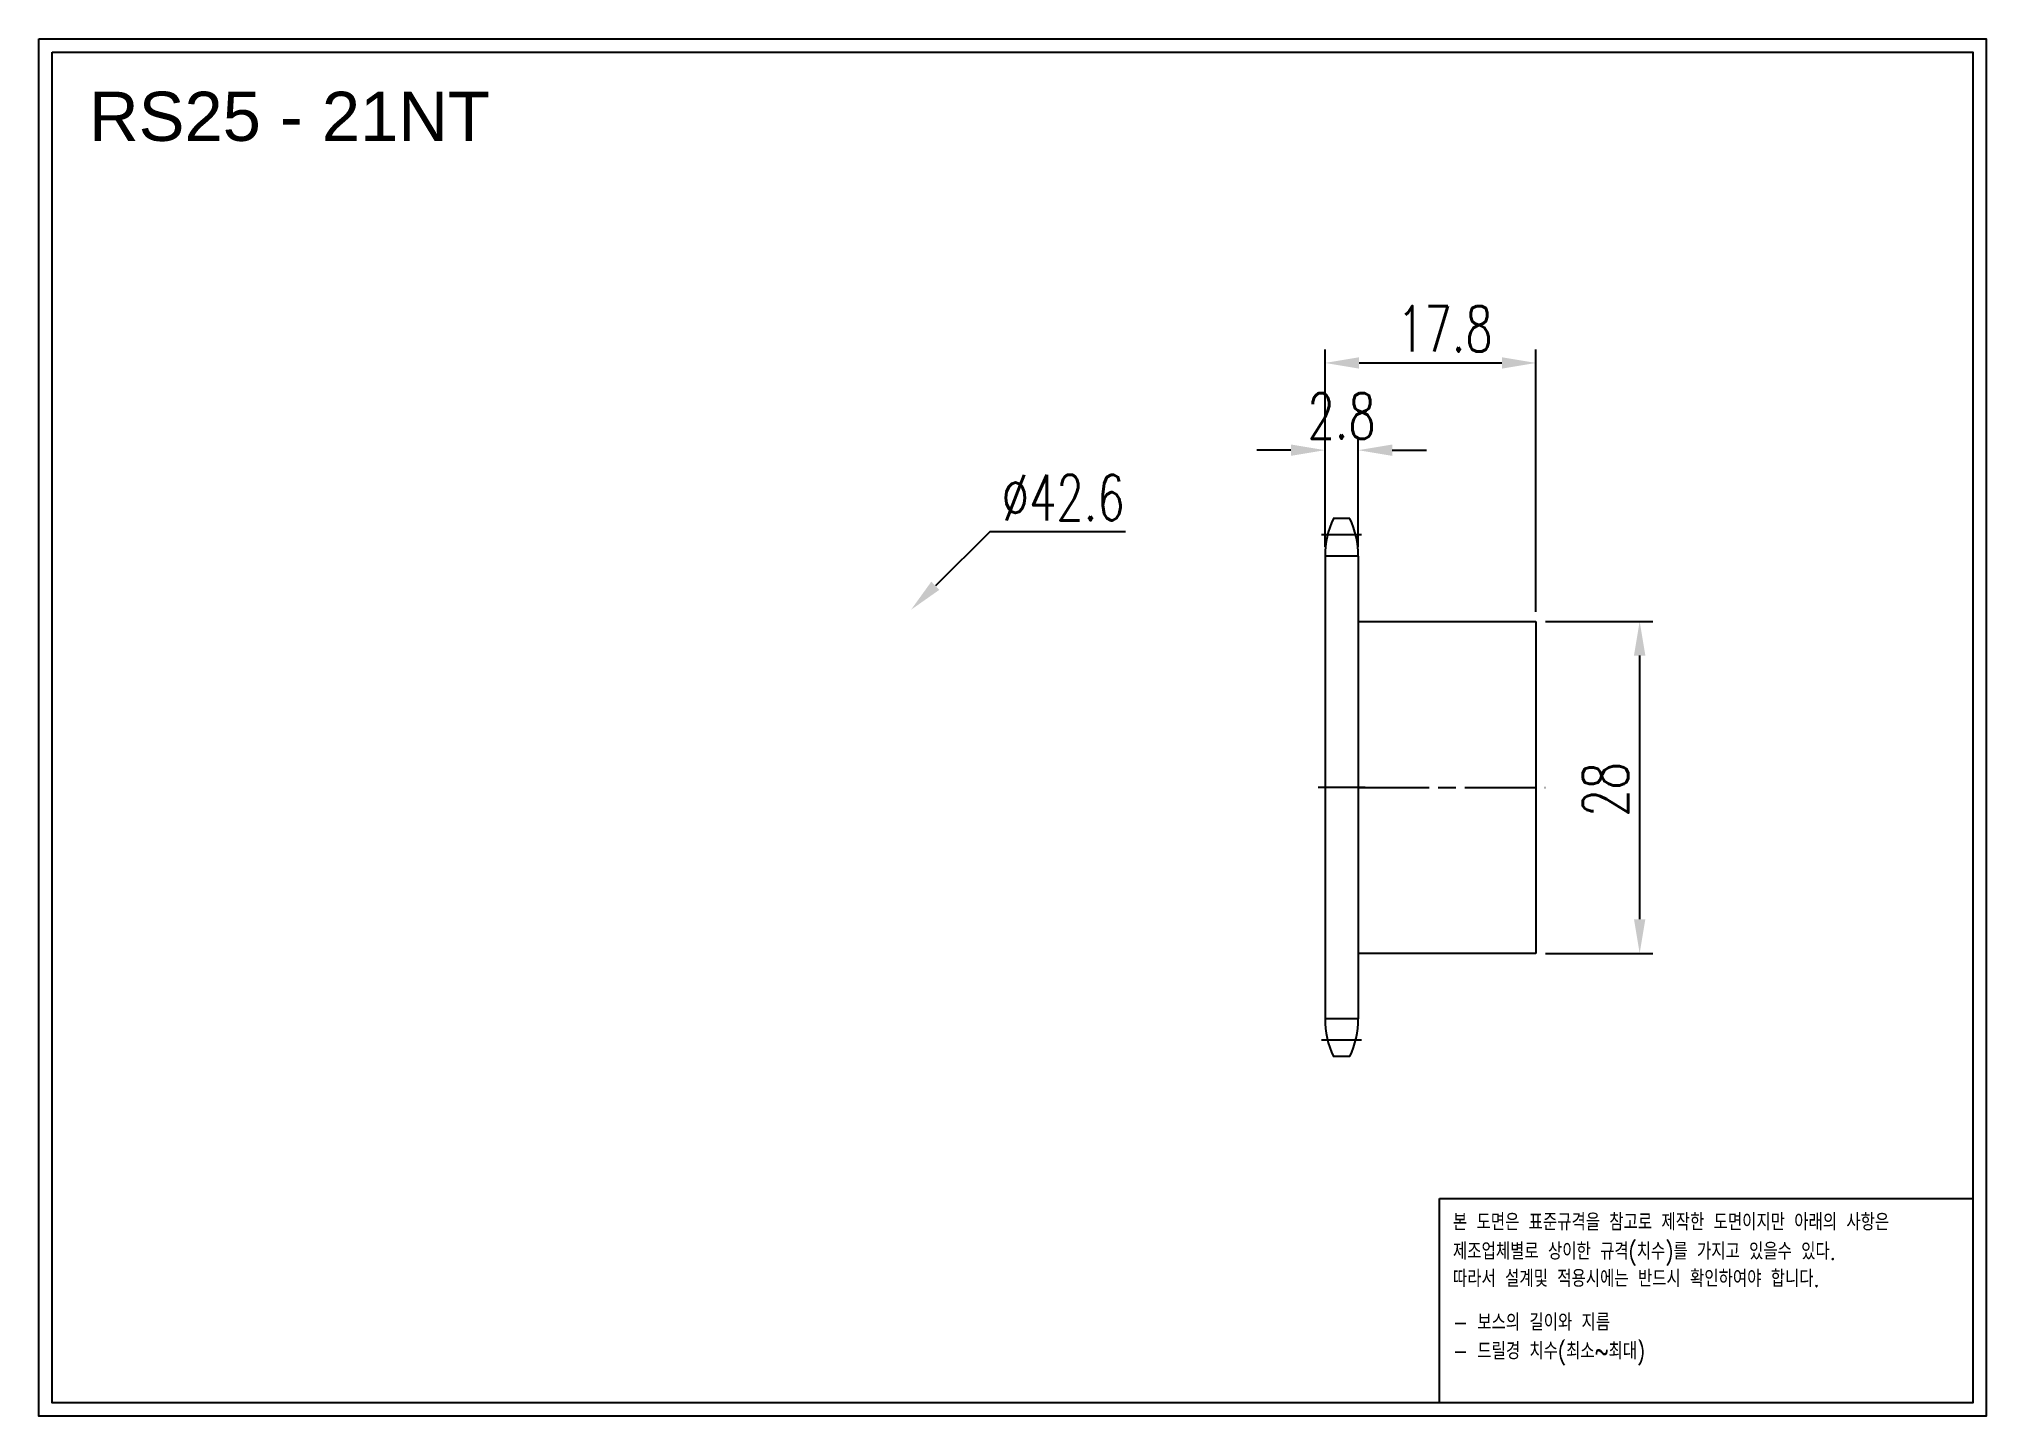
# Model space of a CAD drawing. Header units: millimetres. Extents: x -68250 to -68085, y 1248 to 1365.
import ezdxf

# ---------------------------------------------------------------- set-up
doc = ezdxf.new("R2010")
doc.units = ezdxf.units.MM
for name, pattern in [('AM_ISO02W050', [7.5, 6, -1.5]), ('AM_ISO02W050x2', [3.75, 3, -0.75]), ('AM_ISO08W050', [18, 12, -1.5, 3, -1.5]), ('AM_ISO08W050x2', [9, 6, -0.75, 1.5, -0.75])]:
    doc.linetypes.add(name, pattern=pattern)
for name, color, linetype, lineweight in [('AM_3N', 6, 'AM_ISO02W050', 25), ('AM_7', 4, 'AM_ISO08W050', 25), ('AM_7N', 4, 'AM_ISO08W050', 25)]:
    doc.layers.add(name, color=color, linetype=linetype, lineweight=lineweight)
doc.layers.add('S-DIM', color=7, linetype='Continuous')
doc.styles.add('HAN', font='ROMANS.shx', dxfattribs={"width": 0.7, "bigfont": 'whgtxt.shx'})
doc.styles.add('HSG', font='SIMPLEX.shx', dxfattribs={"width": 0.7, "bigfont": 'HSG.shx'})
doc.styles.get("Standard").update_dxf_attribs({"font": 'arial.ttf'})
doc.dimstyles.new('APP4', dxfattribs={"dimscale": 1.6, "dimtxt": 2.4, "dimasz": 1.8, "dimexe": 0.7, "dimexo": 0.5, "dimgap": 0.6, "dimtad": 1, "dimtoh": 1, "dimdec": 1, "dimrnd": 0.01, "dimzin": 9, "dimdsep": 46, "dimtxsty": 'HSG', "dimcen": 0, "dimclrd": 1, "dimclre": 1, "dimclrt": 256, "dimazin": 2, "dimtp": 1, "dimtm": 1, "dimtfac": 0.5, "dimtdec": 1, "dimtofl": 0, "dimtmove": 0, "dimatfit": 3, "dimfxl": 0, "dimtvp": 1, "dimtolj": 2, "dimlwd": -1, "dimlwe": -1, "dimarcsym": 0})

# ---------------------------------------------------------------- blocks, each defined once
blk = doc.blocks.new('*D2')
at = {"layer": 'Defpoints', "color": 0, "transparency": 16777216}
for p in [(-68123.33, 1315.38), (-68123.33, 1287.38), (-68114.58, 1287.38)]:
    blk.add_point(p, dxfattribs=at)
at = {"layer": 'S-DIM', "color": 1, "transparency": 16777216}
for p, q in [((-68122.53, 1315.38), (-68113.46, 1315.38)), ((-68114.58, 1312.5), (-68114.58, 1290.26)), ((-68122.53, 1287.38), (-68113.46, 1287.38))]:
    blk.add_line(p, q, dxfattribs=at)
for points in [[(-68115.06, 1312.5), (-68114.1, 1312.5), (-68114.58, 1315.38)], [(-68115.06, 1290.26), (-68114.1, 1290.26), (-68114.58, 1287.38)]]:
    blk.add_solid(points, dxfattribs=at)
at = {"layer": 'S-DIM', "transparency": 16777216, "insert": (-68117.46, 1301.21), "char_height": 3.84, "attachment_point": 5, "rotation": 90, "style": 'HSG'}
blk.add_mtext('\\A2;28', dxfattribs=at)
blk = doc.blocks.new('78idhgj')
for p, q in [((-67750.77, 488.76), (-67735.77, 488.76)), ((-67735.77, 488.76), (-67735.77, 460.76)), ((-67735.77, 460.76), (-67750.77, 460.76))]:
    blk.add_line(p, q)
at = {"layer": 'AM_7N', "linetype": 'AM_ISO08W050x2'}
blk.add_line((-67750.77, 474.76), (-67734.98, 474.76), dxfattribs=at)
blk = doc.blocks.new('*D3')
at = {"layer": 'Defpoints', "color": 0, "transparency": 16777216}
for p in [(-68138.33, 1329.83), (-68141.13, 1320.88), (-68138.33, 1320.88)]:
    blk.add_point(p, dxfattribs=at)
at = {"layer": 'S-DIM', "color": 1, "transparency": 16777216}
for p, q in [((-68141.13, 1321.68), (-68141.13, 1330.95)), ((-68138.33, 1321.68), (-68138.33, 1330.95)), ((-68144.01, 1329.83), (-68146.89, 1329.83)), ((-68135.45, 1329.83), (-68132.57, 1329.83))]:
    blk.add_line(p, q, dxfattribs=at)
for points in [[(-68144.01, 1330.31), (-68144.01, 1329.35), (-68141.13, 1329.83)], [(-68135.45, 1330.31), (-68135.45, 1329.35), (-68138.33, 1329.83)]]:
    blk.add_solid(points, dxfattribs=at)
at = {"layer": 'S-DIM', "transparency": 16777216, "insert": (-68139.73, 1332.71), "char_height": 3.84, "attachment_point": 5, "style": 'HSG'}
blk.add_mtext('\\A2;2.8', dxfattribs=at)
blk = doc.blocks.new('*D4')
at = {"layer": 'Defpoints', "color": 0, "transparency": 16777216}
for p in [(-68123.33, 1337.19), (-68141.13, 1320.88), (-68123.33, 1315.38)]:
    blk.add_point(p, dxfattribs=at)
at = {"layer": 'S-DIM', "color": 1, "transparency": 16777216}
for p, q in [((-68141.13, 1321.68), (-68141.13, 1338.31)), ((-68123.33, 1316.18), (-68123.33, 1338.31)), ((-68138.25, 1337.19), (-68126.21, 1337.19))]:
    blk.add_line(p, q, dxfattribs=at)
for points in [[(-68138.25, 1337.67), (-68138.25, 1336.71), (-68141.13, 1337.19)], [(-68126.21, 1337.67), (-68126.21, 1336.71), (-68123.33, 1337.19)]]:
    blk.add_solid(points, dxfattribs=at)
at = {"layer": 'S-DIM', "transparency": 16777216, "insert": (-68131.01, 1340.07), "char_height": 3.84, "attachment_point": 5, "style": 'HSG'}
blk.add_mtext('\\A2;17.8', dxfattribs=at)
blk = doc.blocks.new('*D5')
at = {"layer": 'Defpoints', "color": 0, "transparency": 16777216}
for p in [(-68176.06, 1316.37), (-68206.33, 1286.39)]:
    blk.add_point(p, dxfattribs=at)
at = {"layer": 'S-DIM', "color": 1, "transparency": 16777216}
for p, q in [((-68169.42, 1322.94), (-68174.01, 1318.4)), ((-68157.97, 1322.94), (-68169.42, 1322.94))]:
    blk.add_line(p, q, dxfattribs=at)
blk.add_solid([(-68174.35, 1318.74), (-68173.67, 1318.05), (-68176.06, 1316.37)], dxfattribs=at)
at = {"layer": 'S-DIM', "transparency": 16777216, "insert": (-68163.22, 1325.82), "char_height": 3.84, "attachment_point": 5, "style": 'HSG'}
blk.add_mtext('\\A2;∅42.6', dxfattribs=at)
blk = doc.blocks.new('notice1')
at = {"color": 4}
blk.add_lwpolyline([(-22142.12, 1735.9), (-22053.8, 1735.9), (-22053.8, 1702.07), (-22142.12, 1702.07)], close=True, dxfattribs=at)
at = {"color": 4, "style": 'HAN', "width": 0.8}
for s, p in [('본 도면은 표준규격을 참고로 제작한 도면이지만 아래의 사항은', (-22139.9, 1730.62)), ('제조업체별로 상이한 규격(치수)를 가지고 있을수 있다.', (-22139.9, 1725.78)), ('따라서 설계및 적용시에는 반드시 확인하여야 합니다.', (-22139.9, 1721.28)), ('- 보스의 길이와 지름', (-22139.9, 1714.03)), ('- 드릴경 치수(최소~최대)', (-22139.9, 1709.27))]:
    blk.add_text(s, height=2.7949, dxfattribs=at).set_placement(p)

msp = doc.modelspace()

# ---------------------------------------------------------------- linework, layer by layer
for p, q in [((-68139.04, 1324.08), (-68140.43, 1324.08)), ((-68141.13, 1320.88), (-68141.13, 1281.87)), ((-68138.33, 1320.88), (-68138.33, 1281.87)), ((-68139.04, 1278.67), (-68140.43, 1278.67))]:
    msp.add_line(p, q)
for points in [[(-68249.65, 1364.52), (-68085.35, 1364.52), (-68085.35, 1248.35), (-68249.65, 1248.35)], [(-68248.54, 1363.41), (-68086.46, 1363.41), (-68086.46, 1249.46), (-68248.54, 1249.46)]]:
    msp.add_lwpolyline(points, close=True)
for centre, start, end in [((-68133.53, 1320.88), 155.0989, 180), ((-68145.93, 1320.88), 0, 24.9011), ((-68133.53, 1281.87), 180, 204.9011), ((-68145.93, 1281.87), 335.0989, 0)]:
    msp.add_arc(centre, 7.6, start, end)
at = {"layer": 'AM_3N', "linetype": 'AM_ISO02W050x2'}
for p, q in [((-68138.33, 1320.88), (-68141.13, 1320.88)), ((-68138.33, 1281.87), (-68141.13, 1281.87))]:
    msp.add_line(p, q, dxfattribs=at)
at = {"layer": 'AM_7', "linetype": 'AM_ISO08W050x2'}
for p, q in [((-68138.06, 1322.68), (-68141.44, 1322.68)), ((-68137.75, 1301.38), (-68141.72, 1301.38)), ((-68138.06, 1280.07), (-68141.44, 1280.07))]:
    msp.add_line(p, q, dxfattribs=at)

# ---------------------------------------------------------------- block references
msp.add_blockref('78idhgj', (-387.56, 826.62))
at = {"xscale": 0.5095999999999999, "yscale": 0.5095999999999999, "zscale": 0.5095999999999999}
msp.add_blockref('notice1', (-56847.84, 382.08), dxfattribs=at)

# ---------------------------------------------------------------- texts
msp.add_text('RS25 - 21NT', height=4.1489).set_placement((-68245.42, 1355.92))

# ---------------------------------------------------------------- dimensions: what is measured, and where the dimension line sits
at = {"layer": 'S-DIM'}
for base, p2, picture, middle in [((-68123.33, 1337.19), (-68123.33, 1315.38), '*D4', (-68131.01, 1337.19)), ((-68138.33, 1329.83), (-68138.33, 1320.88), '*D3', (-68139.73, 1329.83))]:
    dim = msp.add_linear_dim(base=base, p1=(-68141.13, 1320.88), p2=p2, dimstyle='APP4', dxfattribs=at)
    dim.commit()
    dim.dimension.update_dxf_attribs({"geometry": picture, "text_midpoint": middle, "dimtype": 128})
dim = msp.add_diameter_dim_2p(p1=(-68206.33, 1286.39), p2=(-68176.06, 1316.37), dimstyle='APP4', dxfattribs=at)
dim.commit()
dim.dimension.update_dxf_attribs({"geometry": '*D5', "text_midpoint": (-68163.22, 1322.94), "dimtype": 131})
dim = msp.add_linear_dim(base=(-68114.58, 1287.38), p1=(-68123.33, 1315.38), p2=(-68123.33, 1287.38), angle=90, dimstyle='APP4', dxfattribs=at)
dim.commit()
dim.dimension.update_dxf_attribs({"geometry": '*D2', "text_midpoint": (-68114.58, 1301.21), "dimtype": 128})

doc.saveas('drawing.dxf')
